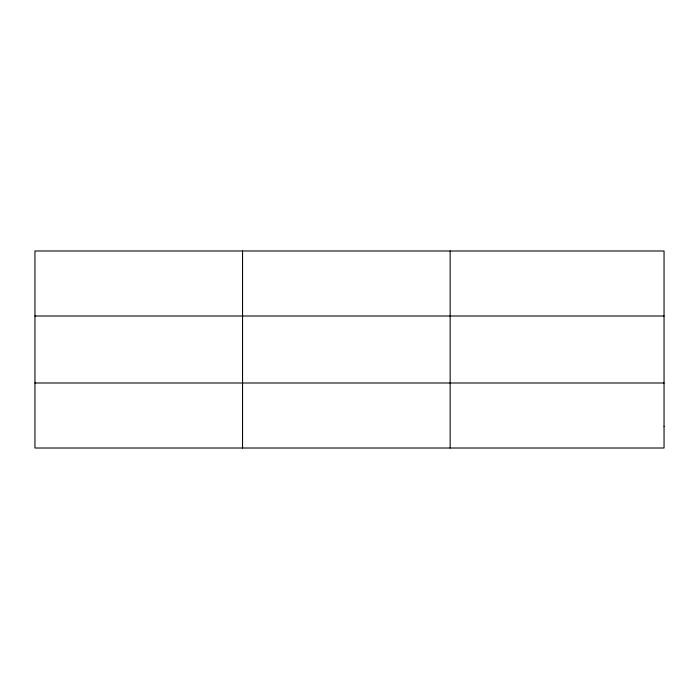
<?xml version="1.0" encoding="UTF-8"?>
<svg xmlns="http://www.w3.org/2000/svg" width="699" height="699" viewBox="0 0 699 699"><rect width="100%" height="100%" fill="white"/><g stroke="black" fill="none" stroke-linecap="round" stroke-linejoin="round"><path stroke-width="1.05" d="M242.553 448.015L242.553 250.985M450.156 448.015L450.156 250.985M34.95 316.009L664.05 316.009M34.95 382.991L664.05 382.991M664.05 426.338L664.05 448.015L34.95 448.015L34.95 250.985L664.05 250.985L664.05 426.338"/></g></svg>
